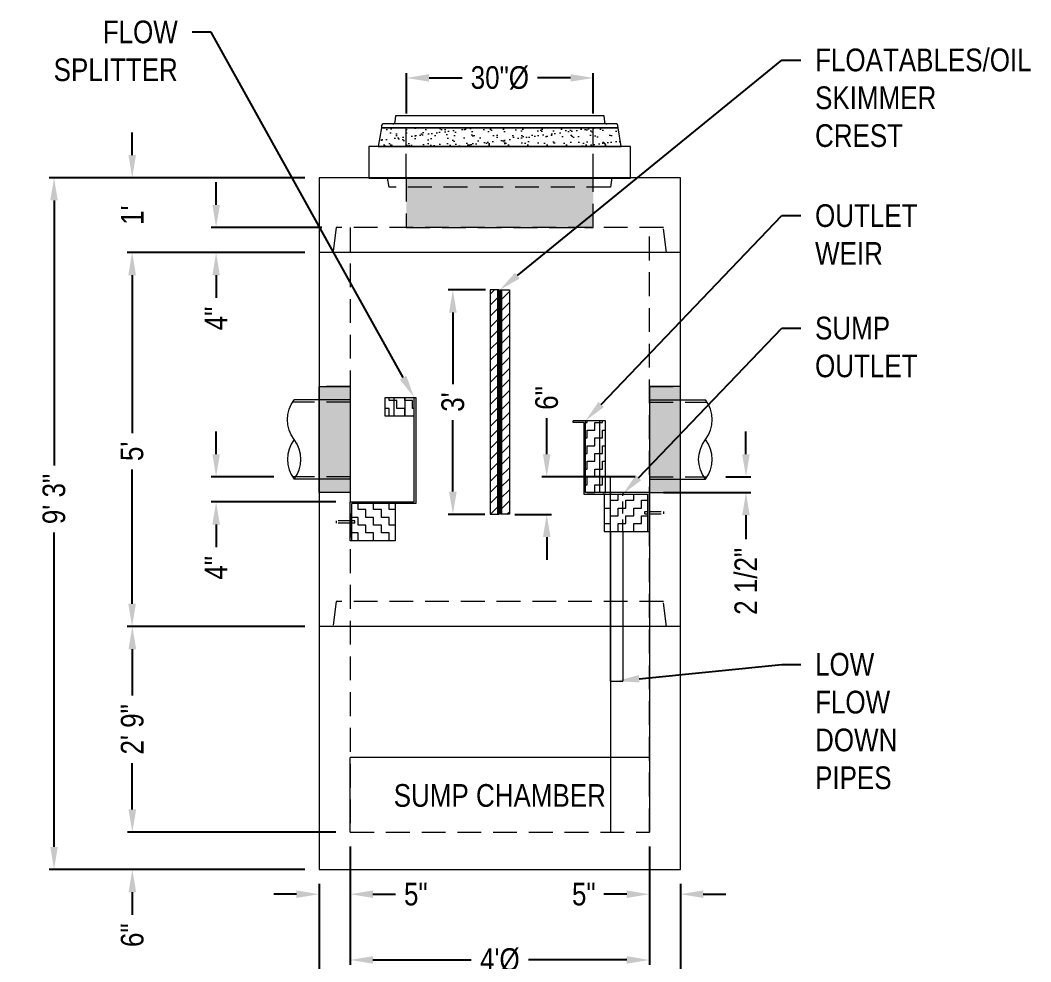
# Model space of a CAD drawing. Extents: x 16 to 201, y 6 to 241.
# Drawn here: x 62.3 to 168.4, y 85.3 to 184.1 of the extents above; entities that cross this region are included whole.
import ezdxf
from ezdxf import colors
from ezdxf.entities.mleader import LeaderData, LeaderLine
from ezdxf.math import Vec2, Vec3

# ---------------------------------------------------------------- set-up
doc = ezdxf.new("R2010")
doc.units = 0
doc.header["$LTSCALE"] = 10
doc.header["$MEASUREMENT"] = 0
doc.header["$PDMODE"] = 35
doc.linetypes.add('HIDDEN', pattern=[0.375, 0.25, -0.125])
doc.layers.get('0').update_dxf_attribs({"linetype": 'CONTINUOUS'})
doc.layers.get('Defpoints').update_dxf_attribs({"linetype": 'CONTINUOUS'})
for name, color, linetype, lineweight in [('CADdetails-1-ANNO', 41, 'CONTINUOUS', 5), ('CADdetails-2-HATCH', 8, 'CONTINUOUS', 5), ('CADdetails-3-FINE', 11, 'CONTINUOUS', 5), ('CADdetails-3-HIDDEN', 11, 'HIDDEN', 5), ('CADdetails-4-LIGHT', 3, 'CONTINUOUS', 13), ('CADdetails-5-MEDIUM', 4, 'CONTINUOUS', 18)]:
    doc.layers.add(name, color=color, linetype=linetype, lineweight=lineweight)
doc.styles.add('CADdetails-DIMENSIONS', font='ARIALN.TTF', dxfattribs={"height": 2.38})
doc.styles.add('CADdetails-NOTES', font='ARIALN.TTF', dxfattribs={"height": 2.38})
doc.dimstyles.new('CADdetails-DIM', dxfattribs={"dimtxt": 2.38, "dimasz": 2.38, "dimexe": 0.5, "dimexo": 1.5, "dimgap": 1, "dimtad": 1, "dimzin": 0, "dimdsep": 46, "dimtxsty": 'CADdetails-DIMENSIONS', "dimcen": 1, "dimclrd": 256, "dimclre": 256, "dimclrt": 256, "dimadec": 0, "dimazin": 0, "dimtfac": 1, "dimtofl": 0, "dimtmove": 0, "dimatfit": 3, "dimfxl": 1, "dimtolj": 1, "dimtzin": 0, "dimarcsym": 0})

# ---------------------------------------------------------------- blocks, each defined once
blk = doc.blocks.new('*D6')
at = {"layer": 'CADdetails-1-ANNO', "lineweight": -2, "transparency": 16777216}
for p, q in [((96.95, 97.38), (96.95, 84.97)), ((128.34, 97.38), (128.34, 84.97)), ((99.33, 85.47), (109.63, 85.47)), ((125.96, 85.47), (115.66, 85.47))]:
    blk.add_line(p, q, dxfattribs=at)
at = {"layer": 'CADdetails-1-ANNO', "transparency": 16777216}
for points in [[(99.33, 85.87), (99.33, 85.08), (96.95, 85.47)], [(125.96, 85.87), (125.96, 85.08), (128.34, 85.47)]]:
    blk.add_solid(points, dxfattribs=at)
at = {"layer": 'Defpoints', "color": 0, "transparency": 16777216}
for p in [(96.95, 98.88), (128.34, 98.88), (128.34, 85.47)]:
    blk.add_point(p, dxfattribs=at)
at = {"layer": 'CADdetails-1-ANNO', "transparency": 16777216, "insert": (112.65, 85.47), "char_height": 2.38, "attachment_point": 5, "style": 'CADdetails-DIMENSIONS'}
blk.add_mtext("\\A1;4'%%C", dxfattribs=at)
blk = doc.blocks.new('*D18')
at = {"layer": 'CADdetails-1-ANNO', "lineweight": -2, "transparency": 16777216}
for p, q in [((117.57, 138.54), (117.57, 142.32)), ((126.84, 136.16), (117.07, 136.16)), ((114.23, 132.23), (118.07, 132.23)), ((117.57, 129.85), (117.57, 127.47))]:
    blk.add_line(p, q, dxfattribs=at)
at = {"layer": 'CADdetails-1-ANNO', "transparency": 16777216}
for points in [[(117.17, 138.54), (117.97, 138.54), (117.57, 136.16)], [(117.17, 129.85), (117.97, 129.85), (117.57, 132.23)]]:
    blk.add_solid(points, dxfattribs=at)
at = {"layer": 'Defpoints', "color": 0, "transparency": 16777216}
for p in [(128.34, 136.16), (112.73, 132.23), (117.57, 132.23)]:
    blk.add_point(p, dxfattribs=at)
at = {"layer": 'CADdetails-1-ANNO', "transparency": 16777216, "insert": (117.57, 144.44), "char_height": 2.38, "attachment_point": 5, "rotation": 90, "style": 'CADdetails-DIMENSIONS'}
blk.add_mtext('\\A1;6"', dxfattribs=at)
blk = doc.blocks.new('*D7')
at = {"layer": 'CADdetails-1-ANNO', "lineweight": -2, "transparency": 16777216}
for p, q in [((82.87, 138.54), (82.87, 140.92)), ((88.92, 136.16), (82.37, 136.16)), ((95.45, 133.54), (82.37, 133.54)), ((82.87, 131.16), (82.87, 128.78))]:
    blk.add_line(p, q, dxfattribs=at)
at = {"layer": 'CADdetails-1-ANNO', "transparency": 16777216}
for points in [[(82.48, 138.54), (83.27, 138.54), (82.87, 136.16)], [(82.48, 131.16), (83.27, 131.16), (82.87, 133.54)]]:
    blk.add_solid(points, dxfattribs=at)
at = {"layer": 'Defpoints', "color": 0, "transparency": 16777216}
for p in [(90.42, 136.16), (82.87, 133.54), (96.95, 133.54)]:
    blk.add_point(p, dxfattribs=at)
at = {"layer": 'CADdetails-1-ANNO', "transparency": 16777216, "insert": (82.87, 126.62), "char_height": 2.38, "attachment_point": 5, "rotation": 90, "style": 'CADdetails-DIMENSIONS'}
blk.add_mtext('\\A1;4"', dxfattribs=at)
blk = doc.blocks.new('*D8')
at = {"layer": 'CADdetails-1-ANNO', "lineweight": -2, "transparency": 16777216}
for p, q in [((138.48, 138.54), (138.48, 140.92)), ((136.37, 136.16), (138.98, 136.16)), ((129.84, 134.52), (138.98, 134.52)), ((138.48, 132.14), (138.48, 129.62))]:
    blk.add_line(p, q, dxfattribs=at)
at = {"layer": 'CADdetails-1-ANNO', "transparency": 16777216}
for points in [[(138.08, 138.54), (138.87, 138.54), (138.48, 136.16)], [(138.08, 132.14), (138.87, 132.14), (138.48, 134.52)]]:
    blk.add_solid(points, dxfattribs=at)
at = {"layer": 'Defpoints', "color": 0, "transparency": 16777216}
for p in [(134.87, 136.16), (128.34, 134.52), (138.48, 134.52)]:
    blk.add_point(p, dxfattribs=at)
at = {"layer": 'CADdetails-1-ANNO', "transparency": 16777216, "insert": (138.48, 125.2), "char_height": 2.38, "attachment_point": 5, "rotation": 90, "style": 'CADdetails-DIMENSIONS'}
blk.add_mtext('\\A1;2 1/2"', dxfattribs=at)
blk = doc.blocks.new('*D9')
at = {"layer": 'CADdetails-1-ANNO', "lineweight": -2, "transparency": 16777216}
for p, q in [((92.18, 167.55), (65.36, 167.55)), ((65.86, 165.17), (65.86, 137.36)), ((65.86, 97.34), (65.86, 130.32)), ((92.18, 94.96), (65.36, 94.96))]:
    blk.add_line(p, q, dxfattribs=at)
at = {"layer": 'CADdetails-1-ANNO', "transparency": 16777216}
for points in [[(65.47, 165.17), (66.26, 165.17), (65.86, 167.55)], [(65.47, 97.34), (66.26, 97.34), (65.86, 94.96)]]:
    blk.add_solid(points, dxfattribs=at)
at = {"layer": 'Defpoints', "color": 0, "transparency": 16777216}
for p in [(93.68, 167.55), (65.86, 94.96), (93.68, 94.96)]:
    blk.add_point(p, dxfattribs=at)
at = {"layer": 'CADdetails-1-ANNO', "transparency": 16777216, "insert": (65.86, 133.84), "char_height": 2.38, "attachment_point": 5, "rotation": 90, "style": 'CADdetails-DIMENSIONS'}
blk.add_mtext('\\A1;9\' 3"', dxfattribs=at)
blk = doc.blocks.new('*D10')
at = {"layer": 'CADdetails-1-ANNO', "lineweight": -2, "transparency": 16777216}
for p, q in [((92.18, 159.7), (73.55, 159.7)), ((74.05, 157.32), (74.05, 140.74)), ((74.05, 122.84), (74.05, 136.94)), ((92.18, 120.46), (73.55, 120.46))]:
    blk.add_line(p, q, dxfattribs=at)
at = {"layer": 'CADdetails-1-ANNO', "transparency": 16777216}
for points in [[(73.66, 157.32), (74.45, 157.32), (74.05, 159.7)], [(73.66, 122.84), (74.45, 122.84), (74.05, 120.46)]]:
    blk.add_solid(points, dxfattribs=at)
at = {"layer": 'Defpoints', "color": 0, "transparency": 16777216}
for p in [(93.68, 159.7), (74.05, 120.46), (93.68, 120.46)]:
    blk.add_point(p, dxfattribs=at)
at = {"layer": 'CADdetails-1-ANNO', "transparency": 16777216, "insert": (74.05, 138.84), "char_height": 2.38, "attachment_point": 5, "rotation": 90, "style": 'CADdetails-DIMENSIONS'}
blk.add_mtext("\\A1;5'", dxfattribs=at)
blk = doc.blocks.new('*D11')
at = {"layer": 'CADdetails-1-ANNO', "lineweight": -2, "transparency": 16777216}
for p, q in [((92.18, 120.46), (73.58, 120.46)), ((74.08, 118.08), (74.08, 113.21)), ((74.08, 101.26), (74.08, 106.13)), ((95.45, 98.88), (73.58, 98.88))]:
    blk.add_line(p, q, dxfattribs=at)
at = {"layer": 'CADdetails-1-ANNO', "transparency": 16777216}
for points in [[(73.68, 118.08), (74.48, 118.08), (74.08, 120.46)], [(73.68, 101.26), (74.48, 101.26), (74.08, 98.88)]]:
    blk.add_solid(points, dxfattribs=at)
at = {"layer": 'Defpoints', "color": 0, "transparency": 16777216}
for p in [(74.08, 120.46), (93.68, 120.46), (96.95, 98.88)]:
    blk.add_point(p, dxfattribs=at)
at = {"layer": 'CADdetails-1-ANNO', "transparency": 16777216, "insert": (74.08, 109.67), "char_height": 2.38, "attachment_point": 5, "rotation": 90, "style": 'CADdetails-DIMENSIONS'}
blk.add_mtext('\\A1;2\' 9"', dxfattribs=at)
blk = doc.blocks.new('*D12')
at = {"layer": 'CADdetails-1-ANNO', "lineweight": -2, "transparency": 16777216}
for p, q in [((82.87, 164.7), (82.87, 167.08)), ((93.98, 162.32), (82.37, 162.32)), ((92.18, 159.7), (82.37, 159.7)), ((82.87, 157.32), (82.87, 154.94))]:
    blk.add_line(p, q, dxfattribs=at)
at = {"layer": 'CADdetails-1-ANNO', "transparency": 16777216}
for points in [[(82.48, 164.7), (83.27, 164.7), (82.87, 162.32)], [(82.48, 157.32), (83.27, 157.32), (82.87, 159.7)]]:
    blk.add_solid(points, dxfattribs=at)
at = {"layer": 'Defpoints', "color": 0, "transparency": 16777216}
for p in [(82.87, 162.32), (95.48, 162.32), (93.68, 159.7)]:
    blk.add_point(p, dxfattribs=at)
at = {"layer": 'CADdetails-1-ANNO', "transparency": 16777216, "insert": (82.87, 152.78), "char_height": 2.38, "attachment_point": 5, "rotation": 90, "style": 'CADdetails-DIMENSIONS'}
blk.add_mtext('\\A1;4"', dxfattribs=at)
blk = doc.blocks.new('*D13')
at = {"layer": 'CADdetails-1-ANNO', "lineweight": -2, "transparency": 16777216}
for p, q in [((74.08, 101.26), (74.08, 103.64)), ((95.45, 98.88), (73.58, 98.88)), ((92.18, 94.96), (73.58, 94.96)), ((74.08, 92.58), (74.08, 90.2))]:
    blk.add_line(p, q, dxfattribs=at)
at = {"layer": 'CADdetails-1-ANNO', "transparency": 16777216}
for points in [[(73.68, 101.26), (74.48, 101.26), (74.08, 98.88)], [(73.68, 92.58), (74.48, 92.58), (74.08, 94.96)]]:
    blk.add_solid(points, dxfattribs=at)
at = {"layer": 'Defpoints', "color": 0, "transparency": 16777216}
for p in [(96.95, 98.88), (74.08, 94.96), (93.68, 94.96)]:
    blk.add_point(p, dxfattribs=at)
at = {"layer": 'CADdetails-1-ANNO', "transparency": 16777216, "insert": (74.08, 88.07), "char_height": 2.38, "attachment_point": 5, "rotation": 90, "style": 'CADdetails-DIMENSIONS'}
blk.add_mtext('\\A1;6"', dxfattribs=at)
blk = doc.blocks.new('*D14')
at = {"layer": 'CADdetails-1-ANNO', "lineweight": -2, "transparency": 16777216}
for p, q in [((74.07, 169.93), (74.07, 172.31)), ((92.18, 167.55), (73.57, 167.55)), ((92.18, 159.7), (73.57, 159.7)), ((74.07, 157.32), (74.07, 154.94))]:
    blk.add_line(p, q, dxfattribs=at)
at = {"layer": 'CADdetails-1-ANNO', "transparency": 16777216}
for points in [[(73.67, 169.93), (74.46, 169.93), (74.07, 167.55)], [(73.67, 157.32), (74.46, 157.32), (74.07, 159.7)]]:
    blk.add_solid(points, dxfattribs=at)
at = {"layer": 'Defpoints', "color": 0, "transparency": 16777216}
for p in [(93.68, 167.55), (74.07, 159.7), (93.68, 159.7)]:
    blk.add_point(p, dxfattribs=at)
at = {"layer": 'CADdetails-1-ANNO', "transparency": 16777216, "insert": (74.07, 163.62), "char_height": 2.38, "attachment_point": 5, "rotation": 90, "style": 'CADdetails-DIMENSIONS'}
blk.add_mtext("\\A1;1'", dxfattribs=at)
blk = doc.blocks.new('*D16')
at = {"layer": 'CADdetails-1-ANNO', "lineweight": -2, "transparency": 16777216}
for p, q in [((111.15, 155.78), (107.22, 155.78)), ((107.72, 153.4), (107.72, 145.9)), ((107.72, 134.61), (107.72, 142.11)), ((111.06, 132.23), (107.22, 132.23))]:
    blk.add_line(p, q, dxfattribs=at)
at = {"layer": 'CADdetails-1-ANNO', "transparency": 16777216}
for points in [[(107.32, 153.4), (108.12, 153.4), (107.72, 155.78)], [(107.32, 134.61), (108.12, 134.61), (107.72, 132.23)]]:
    blk.add_solid(points, dxfattribs=at)
at = {"layer": 'Defpoints', "color": 0, "transparency": 16777216}
for p in [(112.65, 155.78), (107.72, 132.23), (112.56, 132.23)]:
    blk.add_point(p, dxfattribs=at)
at = {"layer": 'CADdetails-1-ANNO', "transparency": 16777216, "insert": (107.72, 144.01), "char_height": 2.38, "attachment_point": 5, "rotation": 90, "style": 'CADdetails-DIMENSIONS'}
blk.add_mtext("\\A1;3'", dxfattribs=at)
blk = doc.blocks.new('*D17')
at = {"layer": 'CADdetails-1-ANNO', "lineweight": -2, "transparency": 16777216}
for p, q in [((93.68, 93.46), (93.68, 80.03)), ((131.61, 93.46), (131.61, 80.03)), ((96.06, 80.53), (108.33, 80.53)), ((129.23, 80.53), (116.96, 80.53))]:
    blk.add_line(p, q, dxfattribs=at)
at = {"layer": 'CADdetails-1-ANNO', "transparency": 16777216}
for points in [[(96.06, 80.93), (96.06, 80.13), (93.68, 80.53)], [(129.23, 80.93), (129.23, 80.13), (131.61, 80.53)]]:
    blk.add_solid(points, dxfattribs=at)
at = {"layer": 'Defpoints', "color": 0, "transparency": 16777216}
for p in [(93.68, 94.96), (131.61, 94.96), (131.61, 80.53)]:
    blk.add_point(p, dxfattribs=at)
at = {"layer": 'CADdetails-1-ANNO', "transparency": 16777216, "insert": (112.65, 80.53), "char_height": 2.38, "attachment_point": 5, "style": 'CADdetails-DIMENSIONS'}
blk.add_mtext('\\A1;4\' 10"', dxfattribs=at)
blk = doc.blocks.new('*D4')
at = {"layer": 'CADdetails-1-ANNO', "lineweight": -2, "transparency": 16777216}
for p, q in [((93.68, 93.46), (93.68, 91.87)), ((96.95, 93.46), (96.95, 91.87)), ((91.3, 92.37), (88.92, 92.37)), ((99.33, 92.37), (101.71, 92.37))]:
    blk.add_line(p, q, dxfattribs=at)
at = {"layer": 'CADdetails-1-ANNO', "transparency": 16777216}
for points in [[(91.3, 92.77), (91.3, 91.98), (93.68, 92.37)], [(99.33, 92.77), (99.33, 91.98), (96.95, 92.37)]]:
    blk.add_solid(points, dxfattribs=at)
at = {"layer": 'Defpoints', "color": 0, "transparency": 16777216}
for p in [(93.68, 94.96), (96.95, 94.96), (96.95, 92.37)]:
    blk.add_point(p, dxfattribs=at)
at = {"layer": 'CADdetails-1-ANNO', "transparency": 16777216, "insert": (103.83, 92.37), "char_height": 2.38, "attachment_point": 5, "style": 'CADdetails-DIMENSIONS'}
blk.add_mtext('\\A1;5"', dxfattribs=at)
blk = doc.blocks.new('*D5')
at = {"layer": 'CADdetails-1-ANNO', "lineweight": -2, "transparency": 16777216}
for p, q in [((128.34, 93.46), (128.34, 91.87)), ((131.61, 93.46), (131.61, 91.87)), ((125.96, 92.37), (123.58, 92.37)), ((133.99, 92.37), (136.37, 92.37))]:
    blk.add_line(p, q, dxfattribs=at)
at = {"layer": 'CADdetails-1-ANNO', "transparency": 16777216}
for points in [[(125.96, 92.77), (125.96, 91.98), (128.34, 92.37)], [(133.99, 92.77), (133.99, 91.98), (131.61, 92.37)]]:
    blk.add_solid(points, dxfattribs=at)
at = {"layer": 'Defpoints', "color": 0, "transparency": 16777216}
for p in [(128.34, 94.96), (131.61, 94.96), (128.34, 92.37)]:
    blk.add_point(p, dxfattribs=at)
at = {"layer": 'CADdetails-1-ANNO', "transparency": 16777216, "insert": (121.46, 92.37), "char_height": 2.38, "attachment_point": 5, "style": 'CADdetails-DIMENSIONS'}
blk.add_mtext('\\A1;5"', dxfattribs=at)
blk = doc.blocks.new('*D19')
at = {"layer": 'CADdetails-1-ANNO', "lineweight": -2, "transparency": 16777216}
for p, q in [((102.84, 174.28), (102.84, 178.52)), ((122.45, 174.28), (122.45, 178.52)), ((105.22, 178.02), (108.69, 178.02)), ((120.07, 178.02), (116.6, 178.02))]:
    blk.add_line(p, q, dxfattribs=at)
at = {"layer": 'CADdetails-1-ANNO', "transparency": 16777216}
for points in [[(105.22, 178.42), (105.22, 177.63), (102.84, 178.02)], [(120.07, 178.42), (120.07, 177.63), (122.45, 178.02)]]:
    blk.add_solid(points, dxfattribs=at)
at = {"layer": 'Defpoints', "color": 0, "transparency": 16777216}
for p in [(122.45, 178.02), (102.84, 172.78), (122.45, 172.78)]:
    blk.add_point(p, dxfattribs=at)
at = {"layer": 'CADdetails-1-ANNO', "transparency": 16777216, "insert": (112.65, 178.02), "char_height": 2.38, "attachment_point": 5, "style": 'CADdetails-DIMENSIONS'}
blk.add_mtext('\\A1;30"%%C', dxfattribs=at)

msp = doc.modelspace()

# ---------------------------------------------------------------- hatches: boundary and pattern name
at = {"layer": 'CADdetails-2-HATCH'}
h = msp.add_hatch(dxfattribs=at)
h.set_pattern_fill('AR-SAND', color=256, scale=0.653987)
h.set_pattern_definition([(37.5, (112.6451, 162.9707), (-0.0412, 1.26012), [0, -0.99406, 0, -1.111777, 0, -1.06273]), (7.5, (112.645, 162.9707), (1.15741, 1.84565), [0, -0.53627, 0, -0.89596, 0, -0.343343]), (327.5, (111.8407, 162.9707), (2.03661, 0.0037), [0, -0.326993, 0, -1.177176, 0, -1.53687]), (317.5, (111.8407, 162.9707), (1.96597, 0.57399), [0, -0.163497, 0, -0.771704, 0, -0.88288])])
h.paths.add_polyline_path([(99.892, 170.819), (125.398, 170.819), (125.071, 172.781), (100.219, 172.781)])
h = msp.add_hatch(color=256, dxfattribs=at)
h.dxf.hatch_style = 1
h.paths.add_polyline_path([(122.455, 162.317), (122.455, 167.549), (102.835, 167.549), (102.835, 162.317)])
h = msp.add_hatch(dxfattribs=at)
h.set_pattern_fill('ANSI31', color=256, scale=6.539865)
h.set_pattern_definition([(45, (112.5633, 140.0812), (-0.57805, 0.57805), [])])
h.paths.add_polyline_path([(111.623, 155.777), (111.623, 132.233), (112.563, 132.233), (112.563, 155.777)])
h = msp.add_hatch(dxfattribs=at)
h.set_pattern_fill('ANSI31', color=256, scale=6.539865)
h.set_pattern_definition([(45, (-233.1643, 23.8269), (-0.5780479, 0.5780479), [])])
h.paths.add_polyline_path([(113.667, 155.777), (113.667, 132.233), (112.727, 132.233), (112.727, 155.777)])
h = msp.add_hatch(color=256, dxfattribs=at)
h.dxf.hatch_style = 1
h.paths.add_polyline_path([(96.949, 134.522), (93.679, 134.522), (93.679, 145.64), (96.949, 145.64)])
h = msp.add_hatch(color=256, dxfattribs=at)
h.dxf.hatch_style = 1
h.paths.add_polyline_path([(128.341, 134.522), (131.611, 134.522), (131.611, 145.64), (128.341, 145.64)])
h = msp.add_hatch(dxfattribs=at)
h.set_pattern_fill('ZIGZAG', color=256, scale=6.539865, angle=90)
h.set_pattern_definition([(90, (96.9494, 133.5413), (-0.817483, 0.817483), [0.81748, -0.81748]), (180, (96.9494, 134.3588), (-0.817483, -0.817483), [0.81748, -0.81748])])
h.paths.add_polyline_path([(101.677, 133.378), (97.113, 133.378), (97.113, 131.538), (97.44, 131.538), (97.44, 131.293), (97.113, 131.293), (97.113, 129.454), (101.677, 129.454)])
h.paths.add_polyline_path([(101.556, 144.496), (100.629, 144.496), (100.629, 142.534), (101.556, 142.534)])
h.paths.add_polyline_path([(102.672, 144.496), (101.556, 144.496), (101.556, 142.534), (102.672, 142.534)])
h.paths.add_polyline_path([(103.653, 144.496), (102.672, 144.496), (102.672, 142.534), (103.653, 142.534)])
h = msp.add_hatch(dxfattribs=at)
h.set_pattern_fill('ZIGZAG', color=256, scale=6.539865)
h.set_pattern_definition([(0, (128.34075, 134.5223), (0.81748, 0.81748), [0.81748, -0.81748]), (90, (129.1582, 134.5223), (-0.817483, 0.817483), [0.81748, -0.81748])])
h.paths.add_polyline_path([(123.123, 142.043), (121.637, 142.043), (121.637, 134.522), (123.123, 134.522)])
h.paths.add_polyline_path([(123.734, 142.043), (123.123, 142.043), (123.123, 134.522), (123.734, 134.522)])
h.paths.add_polyline_path([(128.177, 134.359), (123.614, 134.359), (123.614, 130.435), (128.177, 130.435), (128.177, 132.274), (127.85, 132.274), (127.85, 132.519), (128.177, 132.519)])

# ---------------------------------------------------------------- linework, layer by layer
msp.add_line((98.911, 167.549), (126.379, 167.549))
msp.add_lwpolyline([(99.892, 170.819), (125.398, 170.819), (125.071, 172.781), (100.219, 172.781)], close=True, dxfattribs=at)
at = {"layer": 'CADdetails-3-FINE'}
for p, q in [((112.645, 155.777), (112.645, 132.233)), ((100.629, 142.534), (100.629, 144.496)), ((100.629, 144.496), (103.816, 144.496)), ((101.556, 142.534), (101.556, 144.496)), ((102.672, 144.496), (102.672, 142.534)), ((103.653, 133.541), (103.653, 144.496)), ((103.816, 144.496), (103.816, 133.378)), ((103.653, 142.534), (100.629, 142.534)), ((123.734, 142.043), (120.329, 142.043)), ((121.474, 141.88), (120.329, 141.88)), ((121.474, 141.88), (121.474, 134.359)), ((123.734, 142.043), (121.637, 142.043)), ((121.637, 134.522), (121.637, 142.043)), ((123.123, 142.043), (123.123, 134.522)), ((123.734, 134.522), (123.734, 142.043)), ((121.474, 134.359), (128.177, 134.359)), ((128.341, 134.522), (121.637, 134.522)), ((123.614, 134.359), (123.614, 130.435)), ((128.177, 130.435), (128.177, 134.359)), ((128.341, 130.435), (128.341, 134.522)), ((96.949, 129.454), (96.949, 133.541)), ((96.949, 133.541), (103.653, 133.541)), ((103.816, 133.378), (97.113, 133.378)), ((97.113, 129.454), (97.113, 133.378)), ((101.677, 133.378), (101.677, 129.454)), ((95.478, 131.538), (95.478, 131.293)), ((97.44, 131.538), (97.113, 131.538)), ((97.44, 131.293), (97.44, 131.538)), ((127.85, 132.519), (128.177, 132.519)), ((127.85, 132.274), (127.85, 132.519)), ((127.85, 132.274), (128.177, 132.274)), ((129.812, 132.519), (129.812, 132.274)), ((97.44, 131.293), (97.113, 131.293)), ((101.677, 129.454), (96.949, 129.454)), ((123.614, 130.435), (128.341, 130.435))]:
    msp.add_line(p, q, dxfattribs=at)
msp.add_lwpolyline([(120.329, 141.88), (120.329, 142.043)], dxfattribs=at)
at = {"layer": 'CADdetails-3-HIDDEN'}
for p, q in [((102.835, 170.819), (102.835, 172.781)), ((122.455, 170.819), (122.455, 172.781)), ((102.835, 167.549), (102.835, 170.819)), ((122.455, 167.549), (122.455, 170.819)), ((96.949, 162.317), (96.949, 98.88)), ((128.341, 98.88), (128.341, 162.317)), ((96.949, 145.64), (93.679, 145.64)), ((128.341, 145.64), (131.611, 145.64)), ((96.949, 144.005), (90.89, 144.005)), ((128.341, 144.005), (134.4, 144.005)), ((96.949, 136.157), (90.89, 136.157)), ((128.341, 136.157), (134.4, 136.157)), ((96.949, 134.522), (93.679, 134.522)), ((128.341, 134.522), (131.611, 134.522)), ((96.949, 98.88), (128.341, 98.88))]:
    msp.add_line(p, q, dxfattribs=at)
at = {"layer": 'CADdetails-3-HIDDEN', "ltscale": 0.5}
for p, q in [((124.253, 130.435), (124.253, 134.359)), ((125.561, 130.435), (125.561, 134.359)), ((96.949, 131.538), (95.478, 131.538)), ((128.341, 132.519), (129.812, 132.519)), ((128.341, 132.274), (129.812, 132.274)), ((96.949, 131.293), (95.478, 131.293))]:
    msp.add_line(p, q, dxfattribs=at)
at = {"layer": 'CADdetails-3-HIDDEN'}
for points in [[(124.417, 167.549), (124.253, 166.568), (101.037, 166.568), (100.873, 167.549)], [(130.139, 159.701), (129.81, 162.317), (95.48, 162.317), (95.151, 159.701)], [(130.139, 120.462), (129.81, 123.078), (95.48, 123.078), (95.151, 120.462)]]:
    msp.add_lwpolyline(points, dxfattribs=at)
msp.add_lwpolyline([(122.455, 162.317), (122.455, 167.549), (102.835, 167.549), (102.835, 162.317)], close=True, dxfattribs=at)
at = {"layer": 'CADdetails-4-LIGHT'}
for p, q in [((112.441, 132.233), (112.441, 155.777)), ((112.849, 132.233), (112.849, 155.777)), ((96.949, 144.25), (91.064, 144.25)), ((128.341, 144.25), (134.227, 144.25)), ((96.949, 135.912), (91.064, 135.912)), ((128.341, 135.912), (134.227, 135.912)), ((124.253, 134.522), (124.253, 134.359)), ((125.561, 134.522), (125.561, 134.359)), ((124.253, 130.435), (124.253, 114.739)), ((125.561, 130.435), (125.561, 114.739))]:
    msp.add_line(p, q, dxfattribs=at)
for points in [[(111.623, 155.777), (111.623, 132.233), (112.563, 132.233), (112.563, 155.777)], [(113.667, 155.777), (113.667, 132.233), (112.727, 132.233), (112.727, 155.777)]]:
    msp.add_lwpolyline(points, close=True, dxfattribs=at)
for points in [[(91.064, 135.912, 0.3428571), (91.064, 140.081, -0.3428571), (91.064, 144.25)], [(134.227, 135.912, -0.3428571), (134.227, 140.081, 0.3428571), (134.227, 144.25)]]:
    msp.add_lwpolyline(points, format="xyb", dxfattribs=at)
msp.add_lwpolyline([(124.253, 114.739), (125.561, 114.739)], dxfattribs=at)
for centre, start, end in [((93.746, 137.997), 142.15071, 217.84929), ((131.544, 137.997), 322.15071, 37.84929)]:
    msp.add_arc(centre, 3.397, start, end, dxfattribs=at)
at = {"layer": 'CADdetails-5-MEDIUM'}
for p, q in [((131.611, 167.549), (93.679, 167.549)), ((93.679, 167.549), (93.679, 94.956)), ((131.611, 94.956), (131.611, 167.549)), ((131.611, 159.701), (93.679, 159.701)), ((131.611, 120.462), (93.679, 120.462)), ((93.679, 94.956), (131.611, 94.956))]:
    msp.add_line(p, q, dxfattribs=at)
msp.add_lwpolyline([(101.418, 173.189, 0.4040262), (101.663, 173.426), (101.73, 174.049, -0.4040262), (101.771, 174.088), (123.519, 174.088, -0.4040262), (123.56, 174.049), (123.627, 173.426, 0.4040262), (123.872, 173.189)], format="xyb", dxfattribs=at)
msp.add_lwpolyline([(100.242, 173.04), (100.219, 172.781), (125.071, 172.781), (125.048, 173.04, 0.3888787), (124.885, 173.189), (100.405, 173.189, 0.3888787)], format="xyb", close=True, dxfattribs=at)
for points in [[(98.911, 167.549), (126.379, 167.549), (126.379, 170.819), (98.911, 170.819)], [(96.949, 134.522), (93.679, 134.522), (93.679, 145.64), (96.949, 145.64)], [(128.341, 134.522), (131.611, 134.522), (131.611, 145.64), (128.341, 145.64)]]:
    msp.add_lwpolyline(points, close=True, dxfattribs=at)
for points in [[(124.253, 130.435), (124.253, 136.157)], [(128.341, 136.157), (128.341, 98.88)], [(124.253, 114.739), (124.253, 130.435)], [(124.253, 114.739), (124.253, 98.88)], [(128.341, 106.728), (96.949, 106.728)], [(96.949, 98.88), (96.949, 106.728)]]:
    msp.add_lwpolyline(points, dxfattribs=at)

# ---------------------------------------------------------------- texts
at = {"layer": 'CADdetails-1-ANNO', "insert": (112.645, 103.924), "char_height": 2.38, "width": 45.54415, "attachment_point": 2, "style": 'CADdetails-NOTES'}
msp.add_mtext('\\A1;SUMP CHAMBER', dxfattribs=at)

# ---------------------------------------------------------------- dimensions: what is measured, and where the dimension line sits
at = {"layer": 'CADdetails-1-ANNO'}
for base, p1, p2, text, picture, middle in [((122.455, 178.023), (102.835, 172.781), (122.455, 172.781), '30"%%C', '*D19', (112.645, 178.023)), ((131.611, 80.529), (93.679, 94.956), (131.611, 94.956), '4\' 10"', '*D17', (112.645, 80.529))]:
    dim = msp.add_linear_dim(base=base, p1=p1, p2=p2, text=text, dimstyle='CADdetails-DIM', override={"dimtad": 0}, dxfattribs=at)
    dim.commit()
    dim.dimension.update_dxf_attribs({"geometry": picture, "text_midpoint": middle, "dimtype": 160})
for base, p1, p2, angle, text, picture, middle in [((74.066, 159.701), (93.679, 167.549), (93.679, 159.701), 90, "1'", '*D14', (74.066, 163.625)), ((65.862, 94.956), (93.679, 167.549), (93.679, 94.956), 90, '9\' 3"', '*D9', (65.862, 133.839)), ((82.873, 162.317), (93.679, 159.701), (95.48, 162.317), 90, '4"', '*D12', (82.873, 152.778)), ((74.053, 120.462), (93.679, 159.701), (93.679, 120.462), 90, "5'", '*D10', (74.053, 138.838)), ((117.57, 132.233), (128.341, 136.157), (112.727, 132.233), 90, '6"', '*D18', (117.57, 144.444)), ((82.873, 133.541), (90.42, 136.157), (96.949, 133.541), 270, '4"', '*D7', (82.873, 126.619)), ((138.478, 134.522), (134.871, 136.157), (128.341, 134.522), 270, '2 1/2"', '*D8', (138.478, 125.202)), ((74.08, 94.956), (96.949, 98.88), (93.679, 94.956), 90, '6"', '*D13', (74.08, 88.067))]:
    dim = msp.add_linear_dim(base=base, p1=p1, p2=p2, angle=angle, text=text, dimstyle='CADdetails-DIM', override={"dimtad": 0}, dxfattribs=at)
    dim.commit()
    dim.dimension.update_dxf_attribs({"geometry": picture, "text_midpoint": middle, "dimtype": 160})
for base, p1, p2, angle, text, override, picture, middle in [((107.72, 132.233), (112.645, 155.777), (112.563, 132.233), 90, "3'", {"dimtad": 0, "dimtxsty": 'CADdetails-DIMENSIONS'}, '*D16', (107.72, 144.005)), ((74.08, 120.462), (96.949, 98.88), (93.679, 120.462), 270, '2\' 9"', {"dimtad": 0}, '*D11', (74.08, 109.671)), ((128.341, 85.473), (96.949, 98.88), (128.341, 98.88), 180, "4'%%C", {"dimtad": 0}, '*D6', (112.645, 85.473))]:
    dim = msp.add_linear_dim(base=base, p1=p1, p2=p2, angle=angle, text=text, dimstyle='CADdetails-DIM', override=override, dxfattribs=at)
    dim.commit()
    dim.dimension.update_dxf_attribs({"geometry": picture, "text_midpoint": middle})
for base, p1, p2, picture, middle in [((96.949, 92.373), (93.679, 94.956), (96.949, 94.956), '*D4', (103.833, 92.373)), ((128.341, 92.373), (131.611, 94.956), (128.341, 94.956), '*D5', (121.457, 92.373))]:
    dim = msp.add_linear_dim(base=base, p1=p1, p2=p2, text='5"', dimstyle='CADdetails-DIM', override={"dimtad": 0}, dxfattribs=at)
    dim.commit()
    dim.dimension.update_dxf_attribs({"geometry": picture, "text_midpoint": middle})

# ---------------------------------------------------------------- leaders
ml = msp.add_multileader_mtext('Standard', dxfattribs=at)
ml.set_content('FLOW SPLITTER', color=256, style='CADdetails-DIMENSIONS')
ml.set_leader_properties()
ml.build(insert=Vec2(0, 0))
ml.multileader.update_dxf_attribs({"dogleg_length": 2, "arrow_head_size": 2.38})
ctx = ml.context
ctx.base_point, ctx.char_height, ctx.arrow_head_size, ctx.landing_gap_size, ctx.plane_origin = Vec3(64.482, 182.831), 2.38, 2.38, 1.5, Vec3(119.534, 153.446)
ctx.text_align_type = 2
notes = []
notes.append((ctx, [(1, (1, 1, 0), (82.349, 182.831), (-1, 0), 2, [(0, [(103.653, 144.496)], 0, [])])]))
ctx.mtext.insert, ctx.mtext.width, ctx.mtext.alignment, ctx.mtext.flow_direction = Vec3(78.849, 184.041), 8.02433, 3, 5
ml = msp.add_multileader_mtext('Standard', dxfattribs=at)
ml.set_content('FLOATABLES/OIL SKIMMER\\PCREST ', color=256, style='CADdetails-DIMENSIONS')
ml.set_leader_properties()
ml.build(insert=Vec2(0, 0))
ml.multileader.update_dxf_attribs({"dogleg_length": 2, "arrow_head_size": 2.38})
ctx = ml.context
ctx.base_point, ctx.char_height, ctx.arrow_head_size, ctx.landing_gap_size, ctx.plane_origin = Vec3(144.233, 179.886), 2.38, 2.38, 1.5, Vec3(119.534, 158.108)
notes.append((ctx, [(0, (1, 1, 0), (142.233, 179.886), (1, 0), 2, [(0, [(112.645, 155.777)], 0, [])])]))
ctx.mtext.insert, ctx.mtext.width, ctx.mtext.flow_direction = Vec3(145.733, 181.096), 0.83194, 5
ml = msp.add_multileader_mtext('Standard', dxfattribs=at)
ml.set_content('OUTLET\\PWEIR', color=256, style='CADdetails-DIMENSIONS')
ml.set_leader_properties()
ml.build(insert=Vec2(0, 0))
ml.multileader.update_dxf_attribs({"dogleg_length": 2, "arrow_head_size": 2.38})
ctx = ml.context
ctx.base_point, ctx.char_height, ctx.arrow_head_size, ctx.landing_gap_size, ctx.plane_origin = Vec3(144.233, 163.576), 2.38, 2.38, 1.5, Vec3(105.756, 153.446)
notes.append((ctx, [(1, (1, 1, 0), (142.233, 163.576), (1, 0), 2, [(0, [(121.637, 142.043)], 0, [])])]))
ctx.mtext.insert, ctx.mtext.flow_direction = Vec3(145.733, 164.766), 5
ml = msp.add_multileader_mtext('Standard', dxfattribs=at)
ml.set_content('SUMP\\POUTLET', color=256, style='CADdetails-DIMENSIONS')
ml.set_leader_properties()
ml.build(insert=Vec2(0, 0))
ml.multileader.update_dxf_attribs({"dogleg_length": 2, "arrow_head_size": 2.38})
ctx = ml.context
ctx.base_point, ctx.char_height, ctx.arrow_head_size, ctx.landing_gap_size, ctx.plane_origin = Vec3(144.233, 151.754), 2.38, 2.38, 1.5, Vec3(105.756, 111.617)
notes.append((ctx, [(1, (1, 1, 0), (142.233, 151.754), (1, 0), 2, [(0, [(125.561, 134.359)], 0, [])])]))
ctx.mtext.insert, ctx.mtext.flow_direction = Vec3(145.733, 152.964), 5
ml = msp.add_multileader_mtext('Standard', dxfattribs=at)
ml.set_content('LOW FLOW DOWN PIPES', color=256, style='CADdetails-DIMENSIONS')
ml.set_leader_properties()
ml.build(insert=Vec2(0, 0))
ml.multileader.update_dxf_attribs({"dogleg_length": 2, "arrow_head_size": 2.38})
ctx = ml.context
ctx.base_point, ctx.char_height, ctx.arrow_head_size, ctx.landing_gap_size, ctx.plane_origin = Vec3(144.233, 116.472), 2.38, 2.38, 1.5, Vec3(104.208, 104.957)
notes.append((ctx, [(1, (1, 1, 0), (142.233, 116.472), (1, 0), 2, [(0, [(124.907, 114.739)], 0, [])])]))
ctx.mtext.insert, ctx.mtext.width, ctx.mtext.flow_direction = Vec3(145.733, 117.683), 0.58249, 5
for ctx, leaders in notes:
    for number, flags, end, landing, length, lines in leaders:
        leader = LeaderData()
        leader.index, (leader.has_last_leader_line, leader.has_dogleg_vector, leader.attachment_direction) = number, flags
        leader.last_leader_point, leader.dogleg_vector, leader.dogleg_length = Vec3(end), Vec3(landing), length
        for number, points, colour, breaks in lines:
            line = LeaderLine()
            line.index, line.vertices, line.color, line.breaks = number, Vec3.list(points), colors.encode_raw_color(colour), breaks
            leader.lines.append(line)
        ctx.leaders.append(leader)

doc.saveas('drawing.dxf')
